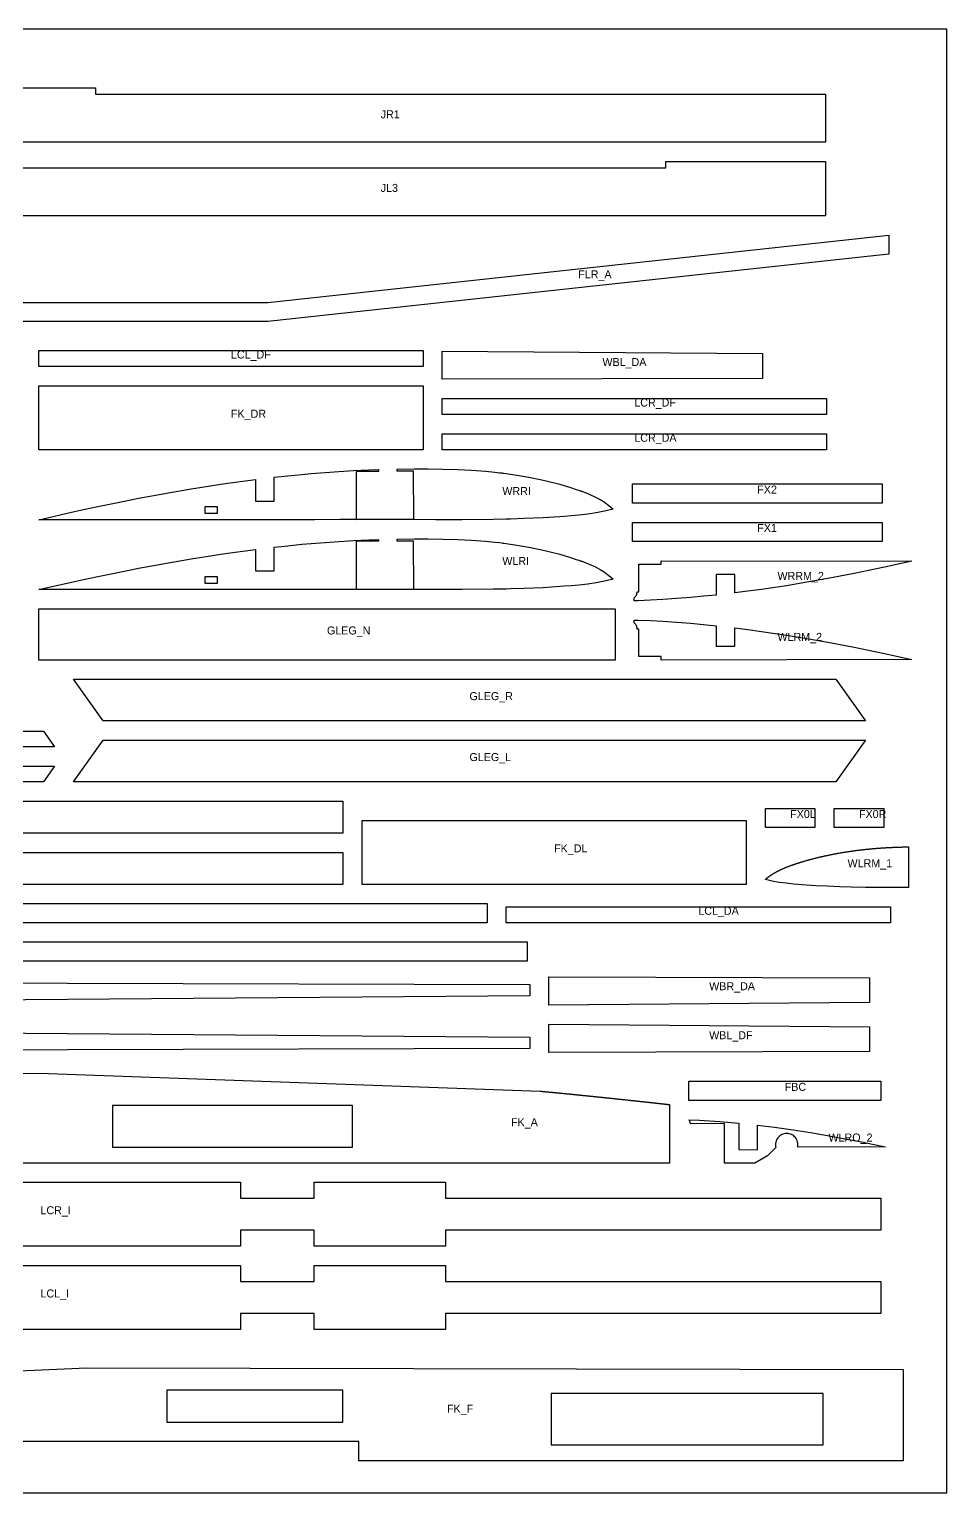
# Model space of a CAD drawing. Header units: millimetres. Extents: x 0 to 610, y 0 to 457.
# Drawn here: x 323 to 609.6, y 0 to 457.2 of the extents above; entities that cross this region are included whole.
import ezdxf

# ---------------------------------------------------------------- set-up
doc = ezdxf.new("R2010")
doc.units = ezdxf.units.MM
for name, color, linetype in [('CUT_AIRCRAFT', 7, 'Continuous'), ('LABEL_DO_NOT_CUT', 3, 'Continuous'), ('STOCK_DO_NOT_CUT', 8, 'Continuous')]:
    doc.layers.add(name, color=color, linetype=linetype)

msp = doc.modelspace()

# ---------------------------------------------------------------- linework, layer by layer
at = {"layer": 'CUT_AIRCRAFT'}
for points in [[(293.85, 438.88944), (343.7, 438.88944), (343.7, 436.88944), (571.7, 436.88944), (571.7, 421.88944), (293.85, 421.88944)], [(521.85, 415.88944), (571.7, 415.88944), (571.7, 398.88944), (293.85, 398.88944), (293.85, 413.88944), (521.85, 413.88944)], [(310, 371.88944), (397.5, 371.88944), (591.5, 392.88944), (591.5, 386.88944), (397.5, 365.88944), (310, 365.88944)], [(446, 356.83812), (446, 351.83812), (326, 351.83812), (326, 356.83812)], [(452, 356.66312), (552.07997, 355.86312), (552.07997, 348.13812), (452, 347.83812)], [(326, 325.83812), (326, 345.83812), (446, 345.83812), (446, 325.83812)], [(572, 341.83812), (572, 336.83812), (452, 336.83812), (452, 341.83812)], [(572, 330.83812), (572, 325.83812), (452, 325.83812), (452, 330.83812)], [(505.42135, 307.24793), (505.35154, 307.22767), (502.73177, 306.60102), (500.10068, 306.07792), (497.50796, 305.71182), (494.79151, 305.42731), (492.27388, 305.1997), (490.07521, 305.01907), (488.76187, 304.92033), (483.58465, 304.59528), (477.46565, 304.32423), (473.28797, 304.19543), (471.94381, 304.16223), (467.91251, 304.08407), (458.27459, 303.99261), (454.38032, 303.98674), (450.01178, 303.98904), (442.89799, 303.9962), (440.59954, 303.99782), (440.02989, 303.99813), (439.16681, 303.99853), (438.36884, 303.99883), (426.69082, 303.99832), (420.12694, 303.99647), (412.21131, 303.99368), (409.11958, 303.99257), (407.59664, 303.99217), (406.80936, 303.99216), (406.44482, 303.99215), (405.1373, 303.99214), (403.27963, 303.99211), (392.70975, 303.99176), (383.16414, 303.99124), (364.33323, 303.98983), (346.60922, 303.9883), (326, 303.98674), (328.6631, 304.61295), (334.79063, 306.00739), (337.08875, 306.51749), (339.9905, 307.15154), (344.37017, 308.08818), (348.09171, 308.86474), (354.70039, 310.19689), (357.1641, 310.67722), (361.28235, 311.45916), (367.62314, 312.60879), (370.68862, 313.13963), (373.6059, 313.62896), (378.24218, 314.37309), (382.84017, 315.07085), (385.79748, 315.49689), (393.68295, 316.54219), (393.68988, 309.81047), (399.48988, 309.81644), (399.48224, 317.23559), (403.75352, 317.70194), (408.19564, 318.14227), (411.03612, 318.39854), (415.40672, 318.75189), (419.74172, 319.05349), (424.32984, 319.31559), (429.02831, 319.52391), (432.07979, 319.62605), (432.08034, 319.09307), (425.07919, 319.08005), (425.1071, 304.08007), (443.10707, 304.11356), (443.07916, 319.11353), (437.88033, 319.10386), (437.87966, 319.76004), (443.32878, 319.82561), (445.49227, 319.83672), (447.57921, 319.83812), (452.24113, 319.79683), (456.77747, 319.67841), (461.12399, 319.46735), (465.51448, 319.13616), (468.42604, 318.84337), (469.86307, 318.67632), (470.57087, 318.5885), (470.91962, 318.54388), (471.27008, 318.49814), (474.68895, 318.00753), (479.09676, 317.25076), (483.15839, 316.4184), (485.28231, 315.92644), (488.69646, 315.04253), (492.06336, 314.0519), (493.89177, 313.45254), (494.71655, 313.16634), (495.10264, 313.0287), (495.28792, 312.96177), (495.38615, 312.92607), (495.58049, 312.85492), (497.93549, 311.92811), (499.83551, 311.06548), (501.35121, 310.26762), (502.54949, 309.53653), (503.64729, 308.75901), (504.5661, 308.00921)], [(511.42135, 309.15649), (511.42135, 315.15649), (589.42135, 315.15649), (589.42135, 309.15649)], [(381.79973, 307.99951), (377.79974, 307.99207), (377.80346, 305.99207), (381.80345, 305.99951)], [(511.42135, 297.15649), (511.42135, 303.15649), (589.42135, 303.15649), (589.42135, 297.15649)], [(505.35154, 285.37629), (502.73177, 284.74965), (500.10068, 284.22654), (497.50796, 283.86045), (494.79151, 283.57593), (492.27388, 283.34833), (490.07521, 283.1677), (488.76187, 283.06895), (483.58465, 282.7439), (477.46565, 282.47286), (473.28797, 282.34406), (471.94381, 282.31085), (467.91251, 282.23269), (458.27459, 282.14123), (454.38032, 282.13537), (450.01178, 282.13766), (442.89812, 282.14483), (440.5996, 282.14644), (440.02992, 282.14675), (439.16685, 282.14716), (438.36901, 282.14745), (426.69091, 282.14695), (420.12697, 282.14509), (412.21131, 282.14231), (409.11958, 282.1412), (407.59664, 282.14079), (406.80936, 282.14079), (406.44482, 282.14078), (405.1373, 282.14077), (403.27963, 282.14073), (392.70975, 282.14039), (383.16415, 282.13987), (364.33323, 282.13845), (346.60922, 282.13693), (326, 282.13537), (328.6631, 282.76157), (334.79063, 284.15602), (337.08875, 284.66611), (339.9905, 285.30016), (344.37017, 286.2368), (348.09171, 287.01337), (354.70039, 288.34551), (357.1641, 288.82585), (361.28235, 289.60778), (367.62314, 290.75742), (370.68862, 291.28825), (373.6059, 291.77758), (378.24218, 292.52172), (382.84017, 293.21947), (385.79748, 293.64552), (393.68295, 294.69082), (393.68988, 287.9591), (399.48988, 287.96507), (399.48224, 295.38422), (403.75352, 295.85057), (408.19564, 296.29089), (411.03612, 296.54717), (415.40672, 296.90052), (419.74172, 297.20211), (424.32984, 297.46422), (429.02831, 297.67253), (432.07979, 297.77468), (432.08034, 297.2417), (425.07919, 297.22867), (425.1071, 282.2287), (443.10707, 282.26219), (443.07916, 297.26216), (437.88033, 297.25249), (437.87966, 297.90867), (443.32878, 297.97424), (445.49227, 297.98534), (447.57921, 297.98674), (452.24113, 297.94546), (456.77747, 297.82704), (461.12399, 297.61597), (465.51448, 297.28479), (468.42604, 296.992), (469.86307, 296.82495), (470.57087, 296.73713), (470.91962, 296.6925), (471.27008, 296.64677), (474.68895, 296.15616), (479.09676, 295.39938), (483.15839, 294.56703), (485.28231, 294.07507), (488.69646, 293.19116), (492.06336, 292.20052), (493.89177, 291.60116), (494.71655, 291.31497), (495.10264, 291.17732), (495.28792, 291.1104), (495.38615, 291.07469), (495.58049, 291.00354), (497.93549, 290.07673), (499.83551, 289.21411), (501.35121, 288.41624), (502.54949, 287.68515), (503.64729, 286.90763), (504.5661, 286.15783), (505.42135, 285.39655)], [(590.11714, 289.10887), (587.68672, 288.59544), (580.68382, 287.16635), (573.56343, 285.7936), (566.54633, 284.53063), (559.51533, 283.36418), (551.78346, 282.20643), (547.41826, 281.615), (543.40168, 281.11287), (543.40643, 286.83137), (537.60643, 286.83618), (537.60112, 280.45095), (533.6419, 280.04461), (529.51847, 279.66835), (525.2197, 279.32762), (520.88246, 279.04105), (517.08377, 278.83946), (513.10627, 278.67715), (512, 278.64593), (512, 279.52251), (512, 279.55227), (512.20021, 279.7393), (512.37726, 279.94516), (512.53012, 280.16768), (512.65778, 280.4047), (512.75921, 280.65404), (512.8334, 280.91356), (512.87932, 281.18107), (512.89596, 281.45441), (513.1964, 281.45445), (513.1964, 281.47242), (513.4364, 281.47245), (513.4364, 290.08409), (520.442, 290.08185), (520.442, 291.15649), (598.72675, 291.01821), (592.04309, 289.52216)], [(381.79973, 286.14814), (377.79974, 286.14069), (377.80346, 284.1407), (381.80345, 284.14814)], [(506, 276.13537), (506, 260.13537), (326, 260.13537), (326, 276.13537)], [(513.1964, 269.81944), (513.1964, 269.83741), (512.89596, 269.83745), (512.87932, 270.11079), (512.8334, 270.3783), (512.75921, 270.63781), (512.65778, 270.88716), (512.53012, 271.12418), (512.37726, 271.3467), (512.20021, 271.55256), (512, 271.73959), (512, 271.76935), (512, 272.64593), (513.10627, 272.6147), (517.08377, 272.4524), (520.88246, 272.2508), (525.2197, 271.96424), (529.51847, 271.6235), (533.6419, 271.24725), (537.60112, 270.8409), (537.60643, 264.45567), (543.40643, 264.46049), (543.40168, 270.17899), (547.41826, 269.67686), (551.78346, 269.08542), (559.51533, 267.92768), (566.54633, 266.76122), (573.56343, 265.49825), (580.68382, 264.12551), (587.68672, 262.69642), (590.11714, 262.18299), (592.04309, 261.7697), (598.72675, 260.27364), (520.442, 260.13537), (520.442, 261.21001), (513.4364, 261.20777), (513.4364, 269.81941)], [(574.91847, 254.13537), (584.19283, 241.09749), (346.11722, 241.09749), (336.84285, 254.13537)], [(10, 237.88944), (327.40139, 237.88944), (330.84285, 232.97453), (13.44146, 232.97453)], [(584.19283, 235.09749), (574.91847, 222.05962), (336.84285, 222.05962), (346.11722, 235.09749)], [(13.44146, 226.97453), (330.84285, 226.97453), (327.40139, 222.05962), (10, 222.05962)], [(420.94429, 216.05962), (420.94429, 206.05962), (46, 206.05962), (46, 216.05962)], [(552.94429, 207.78109), (552.94429, 213.78109), (568.44429, 213.78109), (568.44429, 207.78109)], [(574.44429, 207.78109), (574.44429, 213.78109), (589.94429, 213.78109), (589.94429, 207.78109)], [(426.94429, 190.05962), (426.94429, 210.05962), (546.94429, 210.05962), (546.94429, 190.05962)], [(557.25347, 190.68248), (555.059, 191.09787), (552.94429, 191.5797), (553.02862, 191.65221), (553.15219, 191.75699), (553.26763, 191.85359), (553.37354, 191.94108), (553.46847, 192.01848), (553.55114, 192.08498), (553.64798, 192.1619), (553.74564, 192.23863), (553.84412, 192.31511), (553.94366, 192.39142), (554.04449, 192.46767), (554.14684, 192.54395), (554.25094, 192.62038), (554.35703, 192.69705), (554.46533, 192.77405), (554.57609, 192.8515), (554.68953, 192.92947), (554.80621, 193.0083), (554.86522, 193.04765), (554.92538, 193.08742), (554.98639, 193.12739), (555.04795, 193.16736), (555.17477, 193.24866), (555.30547, 193.33097), (555.36129, 193.36569), (555.41824, 193.40084), (555.47596, 193.4362), (555.53415, 193.47156), (555.65379, 193.54343), (555.77639, 193.6159), (555.90233, 193.68916), (556.03204, 193.76339), (556.09776, 193.80054), (556.16469, 193.83806), (556.23254, 193.87578), (556.30114, 193.91361), (556.40911, 193.97251), (556.51918, 194.03178), (556.63156, 194.09152), (556.74632, 194.15173), (556.86348, 194.21241), (556.98311, 194.27355), (557.10523, 194.33516), (557.22991, 194.39723), (557.35717, 194.45976), (557.48708, 194.52276), (557.61967, 194.58622), (557.75499, 194.65014), (557.89308, 194.71452), (558.03399, 194.77936), (558.17777, 194.84466), (558.32445, 194.91041), (558.47409, 194.97662), (558.62673, 195.04328), (558.78241, 195.11039), (558.94139, 195.17805), (559.02173, 195.21191), (559.10287, 195.24589), (559.26816, 195.31443), (559.43646, 195.38334), (559.60802, 195.4527), (559.7829, 195.52249), (559.96113, 195.59273), (560.14276, 195.66341), (560.32812, 195.73465), (560.37464, 195.75239), (560.42158, 195.77023), (560.51622, 195.80603), (560.70844, 195.87807), (560.90419, 195.95054), (561.10464, 196.02383), (561.27092, 196.08402), (561.3507, 196.11217), (561.51962, 196.1715), (561.52375, 196.17294), (561.5282, 196.1745), (561.5333, 196.17628), (561.5384, 196.17805), (561.5435, 196.17983), (561.55117, 196.18251), (561.555, 196.18384), (561.55883, 196.18518), (561.56907, 196.18875), (561.5793, 196.19231), (561.59984, 196.19946), (561.62041, 196.20661), (561.64105, 196.21377), (561.65136, 196.21735), (561.6617, 196.22094), (561.66687, 196.22273), (561.67205, 196.22453), (561.67722, 196.22632), (561.68235, 196.2281), (561.72396, 196.2425), (561.76573, 196.25692), (561.78665, 196.26413), (561.80763, 196.27136), (561.82866, 196.2786), (561.84971, 196.28583), (561.89205, 196.30037), (561.91323, 196.30762), (561.9344, 196.31487), (562.02005, 196.34411), (562.04144, 196.3514), (562.06296, 196.35872), (562.08455, 196.36606), (562.08993, 196.36788), (562.09532, 196.36971), (562.10609, 196.37337), (562.14949, 196.38808), (562.19284, 196.40274), (562.36884, 196.46195), (562.54751, 196.52155), (562.63773, 196.55145), (562.68309, 196.56643), (562.70582, 196.57393), (562.72852, 196.58141), (562.8202, 196.61153), (562.91242, 196.64169), (563.00538, 196.67196), (563.01693, 196.67571), (563.02857, 196.67949), (563.05194, 196.68707), (563.07533, 196.69465), (563.09866, 196.7022), (563.19289, 196.73261), (563.2401, 196.7478), (563.28745, 196.76299), (563.38279, 196.79348), (563.47864, 196.824), (563.57505, 196.85456), (563.67203, 196.88516), (563.76955, 196.91578), (563.86761, 196.94644), (563.96619, 196.97711), (564.06526, 197.00779), (564.1778, 197.04248), (564.29094, 197.07716), (564.40468, 197.11184), (564.519, 197.14651), (564.63388, 197.18117), (564.7493, 197.21581), (564.86524, 197.25041), (564.98155, 197.28494), (565.21599, 197.35397), (565.45204, 197.42272), (565.68967, 197.49117), (565.92883, 197.55931), (566.04867, 197.59317), (566.16892, 197.62696), (566.28942, 197.66064), (566.41016, 197.69419), (566.53109, 197.72761), (566.6523, 197.76092), (566.68252, 197.7692), (566.69765, 197.77334), (566.71276, 197.77747), (566.77346, 197.79403), (566.83417, 197.81056), (566.86448, 197.81879), (566.8946, 197.82696), (567.13784, 197.89251), (567.38101, 197.95731), (567.62411, 198.02137), (567.86692, 198.08465), (568.1092, 198.14708), (568.35071, 198.20862), (568.5912, 198.26922), (568.83055, 198.32887), (568.94949, 198.35827), (569.06814, 198.38743), (569.18634, 198.41632), (569.30407, 198.44494), (569.42134, 198.47329), (569.47969, 198.48734), (569.5379, 198.50131), (569.65405, 198.52909), (569.76941, 198.55653), (569.99852, 198.61057), (570.22476, 198.66337), (570.33655, 198.68926), (570.44764, 198.71484), (570.55788, 198.74009), (570.66711, 198.76498), (570.88311, 198.81382), (571.0951, 198.86126), (571.19937, 198.88441), (571.30262, 198.90722), (571.40536, 198.92981), (571.50832, 198.95234), (571.71323, 198.99687), (571.91918, 199.0412), (572.12625, 199.08535), (572.33444, 199.12931), (572.54374, 199.17309), (572.75416, 199.21667), (572.96568, 199.26005), (573.17832, 199.30323), (573.39205, 199.34621), (573.60689, 199.38897), (573.82283, 199.43151), (574.03986, 199.47383), (574.25798, 199.51593), (574.47719, 199.55779), (574.69749, 199.59942), (574.91887, 199.64081), (575.14133, 199.68196), (575.36487, 199.72285), (575.58948, 199.7635), (575.81516, 199.80389), (576.0419, 199.84401), (576.26971, 199.88387), (576.49858, 199.92346), (576.72851, 199.96277), (576.95948, 200.0018), (577.19151, 200.04055), (577.42459, 200.07901), (577.6587, 200.11718), (577.89386, 200.15505), (578.13004, 200.19262), (578.36726, 200.22989), (578.60556, 200.26685), (578.77958, 200.29354), (578.9542, 200.32008), (579.12935, 200.34644), (579.30505, 200.37264), (579.48128, 200.39866), (579.65806, 200.4245), (579.83537, 200.45017), (580.01321, 200.47567), (580.19159, 200.50098), (580.3705, 200.52612), (580.54994, 200.55107), (580.72991, 200.57583), (580.91041, 200.60042), (581.09142, 200.62481), (581.27298, 200.64902), (581.4552, 200.67305), (581.61407, 200.69378), (581.76285, 200.71297), (581.91272, 200.73212), (582.06212, 200.75101), (582.21189, 200.76976), (582.36164, 200.78832), (582.51154, 200.8067), (582.6615, 200.8249), (582.81155, 200.84292), (582.96166, 200.86076), (583.11184, 200.87841), (583.26208, 200.89588), (583.41237, 200.91316), (583.5627, 200.93025), (583.71307, 200.94716), (583.86347, 200.96388), (584.01389, 200.98041), (584.16433, 200.99676), (584.31477, 201.01291), (584.46523, 201.02887), (584.61568, 201.04465), (584.76612, 201.06023), (584.91654, 201.07562), (585.06694, 201.09083), (585.21732, 201.10584), (585.36765, 201.12066), (585.51795, 201.13529), (585.6682, 201.14973), (585.81839, 201.16398), (585.96852, 201.17804), (586.11859, 201.1919), (586.26851, 201.20558), (586.50645, 201.2269), (586.7441, 201.24774), (586.98149, 201.26811), (587.2186, 201.288), (587.4554, 201.30743), (587.69187, 201.32638), (587.92797, 201.34488), (588.16369, 201.36291), (588.39899, 201.38048), (588.63385, 201.3976), (588.86823, 201.41427), (589.10211, 201.4305), (589.33547, 201.44628), (589.56826, 201.46162), (589.80046, 201.47653), (590.03205, 201.49102), (590.26298, 201.50508), (590.49323, 201.51873), (590.72277, 201.53197), (590.95156, 201.5448), (591.17957, 201.55723), (591.40676, 201.56926), (591.6331, 201.58091), (591.85857, 201.59218), (592.08327, 201.60308), (592.30849, 201.61368), (592.53447, 201.62399), (592.7612, 201.63402), (592.98866, 201.64376), (593.21684, 201.65321), (593.44573, 201.66237), (593.6753, 201.67125), (593.90555, 201.67985), (594.13646, 201.68817), (594.36801, 201.6962), (594.60018, 201.70396), (594.83297, 201.71144), (595.06635, 201.71865), (595.30031, 201.72558), (595.53484, 201.73224), (595.7699, 201.73863), (596.0055, 201.74476), (596.2416, 201.75062), (596.4782, 201.75623), (596.71527, 201.76158), (596.9528, 201.76667), (597.19076, 201.77151), (597.42913, 201.77611), (597.66791, 201.78046), (597.70432, 201.78109), (597.70432, 189.06686), (592.19864, 189.05962), (584.19537, 189.11963), (579.72724, 189.20175), (576.24883, 189.29962), (572.26693, 189.45558), (568.7272, 189.64114), (565.75353, 189.83621), (561.72829, 190.16531), (559.44132, 190.39121)], [(420.94429, 200.05962), (420.94429, 190.05962), (46, 190.05962), (46, 200.05962)], [(46, 184.05962), (466, 184.05962), (466, 178.05962), (46, 178.05962)], [(592, 183.05962), (592, 178.05962), (472, 178.05962), (472, 183.05962)], [(46, 172.05962), (478.5, 172.05962), (478.5, 166.05962), (46, 166.05962)], [(479.34626, 155.24862), (46, 151.78462), (46, 160.05962), (479.34626, 158.76062)], [(585.42623, 153.13462), (485.34626, 152.33462), (485.34626, 161.15962), (585.42623, 160.85962)], [(485.34626, 146.33462), (585.42623, 145.53462), (585.42623, 137.80962), (485.34626, 137.50962)], [(46, 145.78462), (479.34626, 142.32062), (479.34626, 138.80862), (46, 137.50962)], [(529, 122.54805), (529, 128.54805), (589, 128.54805), (589, 122.54805)], [(349, 121), (349, 108), (424, 108), (424, 121)], [(540.17364, 103), (540.16342, 115.30452), (529.55821, 115.29571), (529.48537, 115.63573), (529.36669, 115.96085), (529.20422, 116.26648), (529, 116.54805), (532.32978, 116.40519), (538.74059, 115.97653), (538.74818, 115.97593), (544.6633, 115.44735), (544.67016, 107.18169), (550.47017, 107.17125), (550.46382, 114.82411), (555.79618, 114.16649), (561.66367, 113.33941), (567.0108, 112.50249), (572.34409, 111.59478), (577.75254, 110.60587), (583.0788, 109.57385), (584.925, 109.20292), (586.38977, 108.90403), (590.4559, 108.03746), (563.03663, 107.98841), (563.10113, 108.37896), (563.12113, 108.77055), (563.09746, 109.15958), (563.03093, 109.54247), (562.92239, 109.91564), (562.77267, 110.27548), (562.58259, 110.61843), (562.35298, 110.94088), (562.08847, 111.23537), (561.79533, 111.49577), (561.47688, 111.72049), (561.13644, 111.90792), (560.77732, 112.05647), (560.40286, 112.16456), (560.01636, 112.23058), (559.62115, 112.25294), (559.22001, 112.2299), (558.82798, 112.16192), (558.44852, 112.05067), (558.08508, 111.89785), (557.74111, 111.70515), (557.42009, 111.47426), (557.12546, 111.20686), (556.86068, 110.90464), (556.63224, 110.5741), (556.44486, 110.22311), (556.29931, 109.85544), (556.19641, 109.47484), (556.13693, 109.08509), (556.12168, 108.68995), (556.15145, 108.29318), (556.22703, 107.89856), (553.62811, 105.29285), (549.67043, 103.00789)], [(64, 97), (242, 97), (242, 92), (289, 92), (289, 97), (389, 97), (389, 92), (412, 92), (412, 97), (453, 97), (453, 92), (589, 92), (589, 82), (453, 82), (453, 77), (412, 77), (412, 82), (389, 82), (389, 77), (289, 77), (289, 82), (242, 82), (242, 77), (64, 77)], [(64, 51), (64, 71), (242, 71), (242, 66), (289, 66), (289, 71), (389, 71), (389, 66), (412, 66), (412, 71), (453, 71), (453, 66), (589, 66), (589, 56), (453, 56), (453, 51), (412, 51), (412, 56), (389, 56), (389, 51), (289, 51), (289, 56), (242, 56), (242, 51)], [(136, 30), (341, 39), (596, 38.50962), (596, 10), (426, 10), (426, 16), (136, 16), (136, 23), (142, 23), (142, 29), (136, 29)], [(366, 32), (366, 22), (421, 22), (421, 32)], [(486, 31), (486, 15), (571, 15), (571, 31)]]:
    msp.add_lwpolyline(points, close=True, dxfattribs=at)
msp.add_lwpolyline([(64, 131.50962), (329, 131), (482.58899, 125.45813), (482.72125, 125.44554), (482.85352, 125.43295), (482.98578, 125.42035), (483.11804, 125.40774), (483.25031, 125.39512), (483.38257, 125.3825), (483.51483, 125.36987), (483.64709, 125.35723), (483.77935, 125.34458), (483.91161, 125.33192), (484.04387, 125.31926), (484.17613, 125.30659), (484.30838, 125.29392), (484.44064, 125.28123), (484.57289, 125.26854), (484.70515, 125.25584), (484.8374, 125.24314), (484.96966, 125.23042), (485.10191, 125.2177), (485.23416, 125.20497), (485.36641, 125.19224), (485.49866, 125.17949), (485.63091, 125.16674), (485.76316, 125.15398), (485.89541, 125.14122), (486.02766, 125.12844), (486.1599, 125.11566), (486.29215, 125.10287), (486.42439, 125.09008), (486.55664, 125.07727), (486.68888, 125.06446), (486.82112, 125.05165), (486.95337, 125.03882), (487.08561, 125.02599), (487.21785, 125.01315), (487.35009, 125.0003), (487.48232, 124.98744), (487.61456, 124.97458), (487.7468, 124.96171), (487.87903, 124.94883), (488.01127, 124.93595), (488.14351, 124.92306), (488.27574, 124.91016), (488.40797, 124.89725), (488.5402, 124.88433), (488.67244, 124.87141), (488.80467, 124.85848), (488.9369, 124.84555), (489.06913, 124.8326), (489.20136, 124.81965), (489.33358, 124.80669), (489.46581, 124.79372), (489.59804, 124.78075), (489.73026, 124.76777), (489.86249, 124.75478), (489.99471, 124.74178), (490.12693, 124.72878), (490.25916, 124.71577), (490.39138, 124.70275), (490.5236, 124.68972), (490.65582, 124.67669), (490.78804, 124.66365), (490.92026, 124.6506), (491.05248, 124.63754), (491.18469, 124.62448), (491.31691, 124.61141), (491.44912, 124.59833), (491.58134, 124.58525), (491.71355, 124.57215), (491.84576, 124.55905), (491.97797, 124.54595), (492.11018, 124.53283), (492.24239, 124.51971), (492.3746, 124.50658), (492.50681, 124.49344), (492.63902, 124.4803), (492.77123, 124.46715), (492.90343, 124.45399), (493.03564, 124.44082), (493.16784, 124.42764), (493.30005, 124.41446), (493.43225, 124.40127), (493.56445, 124.38808), (493.69665, 124.37487), (493.82885, 124.36166), (493.96105, 124.34844), (494.09325, 124.33522), (494.22545, 124.32198), (494.35765, 124.30874), (494.48985, 124.29549), (494.62204, 124.28224), (494.75424, 124.26897), (494.88643, 124.2557), (495.01863, 124.24243), (495.15082, 124.22914), (495.28301, 124.21585), (495.4152, 124.20255), (495.54739, 124.18924), (495.67958, 124.17593), (495.81176, 124.1626), (495.94395, 124.14927), (496.07614, 124.13594), (496.20832, 124.12259), (496.34051, 124.10924), (496.47269, 124.09588), (496.60487, 124.08251), (496.73705, 124.06914), (496.86923, 124.05576), (497.00141, 124.04237), (497.13359, 124.02897), (497.26577, 124.01557), (497.39795, 124.00216), (497.53013, 123.98874), (497.6623, 123.97532), (497.79448, 123.96188), (497.92665, 123.94844), (498.05883, 123.93499), (498.191, 123.92154), (498.32317, 123.90808), (498.45534, 123.89461), (498.58751, 123.88113), (498.71968, 123.86764), (498.85185, 123.85415), (498.98402, 123.84065), (499.11619, 123.82714), (499.24836, 123.81363), (499.38052, 123.80011), (499.51269, 123.78658), (499.64485, 123.77304), (499.77701, 123.7595), (499.90917, 123.74595), (500.04133, 123.73239), (500.17348, 123.71883), (500.30563, 123.70525), (500.43779, 123.69167), (500.56996, 123.67808), (500.70213, 123.66449), (500.8343, 123.65088), (500.96645, 123.63727), (501.09857, 123.62366), (501.23066, 123.61004), (501.36275, 123.59642), (501.49491, 123.58278), (501.62718, 123.56912), (501.75957, 123.55544), (501.89194, 123.54175), (502.02407, 123.52809), (502.15577, 123.51446), (502.28698, 123.50087), (502.41831, 123.48727), (502.55052, 123.47356), (502.68434, 123.45968), (502.81996, 123.44561), (502.95513, 123.43157), (503.08706, 123.41786), (503.21291, 123.40479), (503.33209, 123.3924), (503.4529, 123.37983), (503.58585, 123.36599), (503.74146, 123.34977), (503.92673, 123.33046), (504.13467, 123.30876), (504.35475, 123.28579), (504.57646, 123.26262), (504.7915, 123.24014), (505.00047, 123.21826), (505.20618, 123.19671), (505.41143, 123.17518), (505.61845, 123.15346), (505.8271, 123.13154), (506.03665, 123.10951), (506.24636, 123.08745), (506.45566, 123.06541), (506.6645, 123.0434), (506.873, 123.02141), (507.08126, 122.99942), (507.28943, 122.97743), (507.49777, 122.9554), (507.70657, 122.9333), (507.91613, 122.91111), (508.12648, 122.88881), (508.33659, 122.86651), (508.54518, 122.84437), (508.75097, 122.8225), (508.95368, 122.80094), (509.15714, 122.77929), (509.36622, 122.75702), (509.58577, 122.7336), (509.8168, 122.70894), (510.04503, 122.68456), (510.25231, 122.6624), (510.42053, 122.64442), (510.5376, 122.63189), (510.61559, 122.62354), (510.67266, 122.61743), (510.72691, 122.61161), (510.79266, 122.60456), (510.86888, 122.59639), (510.95071, 122.58762), (511.03329, 122.57876), (511.11279, 122.57023), (511.18948, 122.562), (511.26467, 122.55393), (511.33966, 122.54588), (511.41548, 122.53773), (511.49204, 122.5295), (511.56901, 122.52123), (511.64603, 122.51295), (511.72283, 122.50469), (511.79943, 122.49645), (511.87592, 122.48822), (511.9524, 122.47999), (512.02893, 122.47175), (512.10552, 122.4635), (512.18213, 122.45524), (512.25875, 122.44699), (512.33536, 122.43873), (512.41195, 122.43047), (512.48853, 122.42221), (512.56511, 122.41395), (512.64169, 122.40568), (512.71828, 122.39741), (512.79487, 122.38914), (512.87146, 122.38087), (512.94805, 122.37259), (513.02463, 122.36431), (513.10121, 122.35603), (513.1778, 122.34775), (513.25438, 122.33946), (513.33097, 122.33118), (513.40755, 122.32289), (513.48413, 122.31459), (513.56072, 122.3063), (513.6373, 122.298), (513.71388, 122.2897), (513.79046, 122.2814), (513.86705, 122.27309), (513.94363, 122.26479), (514.02021, 122.25648), (514.09679, 122.24816), (514.17337, 122.23985), (514.24995, 122.23153), (514.32653, 122.22321), (514.40311, 122.21489), (514.47969, 122.20657), (514.55627, 122.19824), (514.63285, 122.18991), (514.70943, 122.18158), (514.78601, 122.17325), (514.86258, 122.16491), (514.93916, 122.15657), (515.01574, 122.14823), (515.09232, 122.13989), (515.16889, 122.13154), (515.24547, 122.1232), (515.32205, 122.11484), (515.39862, 122.10649), (515.4752, 122.09814), (515.55177, 122.08978), (515.62834, 122.08142), (515.70492, 122.07306), (515.78149, 122.06469), (515.85806, 122.05633), (515.93464, 122.04796), (516.01121, 122.03958), (516.08778, 122.03121), (516.16435, 122.02283), (516.24092, 122.01445), (516.31749, 122.00607), (516.39406, 121.99769), (516.47063, 121.9893), (516.5472, 121.98091), (516.62377, 121.97252), (516.70034, 121.96413), (516.77691, 121.95573), (516.85348, 121.94733), (516.93005, 121.93893), (517.00662, 121.93053), (517.08319, 121.92213), (517.15975, 121.91372), (517.23632, 121.90531), (517.31289, 121.89689), (517.38946, 121.88848), (517.46602, 121.88006), (517.54259, 121.87164), (517.61915, 121.86322), (517.69572, 121.8548), (517.77228, 121.84637), (517.84885, 121.83794), (517.92541, 121.82951), (518.00197, 121.82107), (518.07854, 121.81264), (518.1551, 121.8042), (518.23166, 121.79576), (518.30822, 121.78731), (518.38478, 121.77887), (518.46134, 121.77042), (518.5379, 121.76197), (518.61446, 121.75352), (518.69102, 121.74506), (518.76758, 121.7366), (518.84414, 121.72814), (518.9207, 121.71968), (518.99726, 121.71122), (519.07382, 121.70275), (519.15039, 121.69428), (519.22694, 121.68581), (519.30349, 121.67733), (519.38003, 121.66886), (519.45657, 121.66038), (519.53313, 121.6519), (519.60972, 121.64341), (519.68635, 121.63492), (519.76298, 121.62642), (519.83953, 121.61793), (519.91594, 121.60946), (519.99221, 121.60099), (520.06851, 121.59252), (520.14508, 121.58402), (520.22216, 121.57546), (520.29989, 121.56682), (520.37814, 121.55813), (520.45665, 121.5494), (520.5352, 121.54067), (520.61361, 121.53194), (520.69188, 121.52324), (520.77007, 121.51453), (520.84824, 121.50583), (520.92645, 121.49712), (521.00469, 121.48841), (521.08297, 121.47969), (521.16128, 121.47096), (521.23961, 121.46223), (521.31793, 121.45349), (521.39618, 121.44477), (521.47431, 121.43605), (521.55231, 121.42734), (521.63035, 121.41863), (521.70862, 121.40989), (521.78733, 121.4011), (521.86652, 121.39225), (521.94559, 121.38341), (522.02378, 121.37467), (522.10035, 121.36611), (522.17514, 121.35774), (522.25036, 121.34933), (522.32883, 121.34054), (522.41337, 121.33108), (522.50456, 121.32086), (522.59413, 121.31083), (522.67157, 121.30215), (522.72637, 121.29601), (522.72986, 121.29562), (522.72864, 121.29575), (522.73322, 121.29524), (522.74268, 121.29418), (522.74345, 121.29409), (522.7439, 121.29404), (522.74445, 121.29398), (522.75032, 121.29333), (522.75178, 121.29316), (522.75374, 121.29294), (522.75557, 121.29274), (522.75728, 121.29254), (522.75893, 121.29236), (522.76058, 121.29217), (522.76226, 121.29199), (522.76397, 121.29179), (522.76569, 121.2916), (522.76742, 121.29141), (522.76914, 121.29121), (522.77085, 121.29102), (522.77255, 121.29083), (522.77426, 121.29064), (522.77597, 121.29045), (522.77768, 121.29026), (522.77939, 121.29007), (522.7811, 121.28987), (522.78281, 121.28968), (522.78452, 121.28949), (522.78623, 121.2893), (522.78794, 121.28911), (522.78965, 121.28891), (522.79136, 121.28872), (522.79307, 121.28853), (522.79478, 121.28834), (522.79649, 121.28815), (522.7982, 121.28796), (522.79991, 121.28776), (522.80162, 121.28757), (522.80333, 121.28738), (522.80504, 121.28719), (522.80675, 121.287), (522.80846, 121.28681), (522.81017, 121.28661), (522.81188, 121.28642), (522.81359, 121.28623), (522.8153, 121.28604), (522.81701, 121.28585), (522.81872, 121.28565), (522.82043, 121.28546), (522.82214, 121.28527), (522.82385, 121.28508), (522.82556, 121.28489), (522.82727, 121.2847), (522.82898, 121.2845), (522.8307, 121.28431), (522.83241, 121.28412), (522.83412, 121.28393), (522.83583, 121.28374), (522.83754, 121.28355), (522.83925, 121.28335), (522.84096, 121.28316), (522.84267, 121.28297), (522.84438, 121.28278), (522.84609, 121.28259), (522.8478, 121.28239), (522.84951, 121.2822), (522.85122, 121.28201), (522.85293, 121.28182), (522.85464, 121.28163), (522.85635, 121.28144), (522.85806, 121.28124), (522.85977, 121.28105), (522.86148, 121.28086), (522.86319, 121.28067), (522.8649, 121.28048), (522.86661, 121.28028), (522.86832, 121.28009), (522.87003, 121.2799), (522.87174, 121.27971), (522.87345, 121.27952), (522.87516, 121.27933), (522.87687, 121.27913), (522.87858, 121.27894), (522.88029, 121.27875), (522.882, 121.27856), (522.88371, 121.27837), (522.88542, 121.27817), (522.88713, 121.27798), (522.88884, 121.27779), (522.89055, 121.2776), (522.89226, 121.27741), (522.89397, 121.27722), (522.89568, 121.27702), (522.89739, 121.27683), (522.8991, 121.27664), (522.90081, 121.27645), (522.90252, 121.27626), (522.90423, 121.27606), (522.90594, 121.27587), (522.90765, 121.27568), (522.90936, 121.27549), (522.91107, 121.2753), (522.91278, 121.27511), (522.91449, 121.27491), (522.9162, 121.27472), (522.91791, 121.27453), (522.91962, 121.27434), (522.92133, 121.27415), (522.92304, 121.27395), (522.92475, 121.27376), (522.92646, 121.27357), (522.92817, 121.27338), (522.92988, 121.27319), (522.93159, 121.273), (522.9333, 121.2728), (522.93501, 121.27261), (522.93672, 121.27242), (522.93843, 121.27223), (522.94014, 121.27204), (522.94186, 121.27184), (522.94357, 121.27165), (522.94528, 121.27146), (522.94699, 121.27127), (522.9487, 121.27108), (522.95041, 121.27088), (522.95212, 121.27069), (522.95383, 121.2705), (522.95554, 121.27031), (522.95725, 121.27012), (522.95896, 121.26993), (522.96067, 121.26973), (522.96238, 121.26954), (522.96409, 121.26935), (522.9658, 121.26916), (522.96751, 121.26897), (522.96922, 121.26877), (522.97093, 121.26858), (522.97264, 121.26839), (522.97435, 121.2682), (522.97606, 121.26801), (522.97777, 121.26781), (522.97948, 121.26762), (522.98119, 121.26743), (522.9829, 121.26724), (522.98461, 121.26705), (522.98632, 121.26686), (522.98803, 121.26666), (522.98974, 121.26647), (522.99145, 121.26628), (522.99316, 121.26609), (522.99487, 121.2659), (522.99658, 121.2657), (522.99829, 121.26551), (523, 121.26532), (523, 103), (511, 103), (474, 103), (64, 103)], dxfattribs=at)
at = {"layer": 'STOCK_DO_NOT_CUT'}
msp.add_lwpolyline([(0, 0), (609.6, 0), (609.6, 457.2), (0, 457.2)], close=True, dxfattribs=at)

# ---------------------------------------------------------------- texts
at = {"layer": 'LABEL_DO_NOT_CUT'}
for s, p in [('JR1', (432.775, 429.38944)), ('JL3', (432.775, 406.38944)), ('FLR_A', (494.5, 379.38944)), ('LCL_DF', (386, 354.33812)), ('WBL_DA', (502.03999, 352.00062)), ('FK_DR', (386, 335.83812)), ('LCR_DF', (512, 339.33812)), ('LCR_DA', (512, 328.33812)), ('WRRI', (470.77246, 311.69363)), ('FX2', (550.42135, 312.15649)), ('FX1', (550.42135, 300.15649)), ('WLRI', (470.77246, 289.84226)), ('WRRM_2', (556.72996, 285.16211)), ('GLEG_N', (416, 268.13537)), ('WLRM_2', (556.72996, 266.12973)), ('GLEG_R', (460.51784, 247.61643)), ('GLEG_L', (460.51784, 228.57856)), ('FX0L', (560.69429, 210.78109)), ('FX0R', (582.19429, 210.78109)), ('FK_DL', (486.94429, 200.05962)), ('WLRM_1', (578.61328, 195.41802)), ('LCL_DA', (532, 180.55962)), ('WBR_DA', (535.38625, 156.99712)), ('WBL_DF', (535.38625, 141.67212)), ('FBC', (559, 125.54805)), ('FK_A', (473.5, 114.5)), ('WLRO_2', (572.6665, 109.71464)), ('LCR_I', (326.5, 87)), ('LCL_I', (326.5, 61)), ('FK_F', (453.5, 25))]:
    msp.add_text(s, height=2.5, dxfattribs=at).set_placement(p)

doc.saveas('drawing.dxf')
